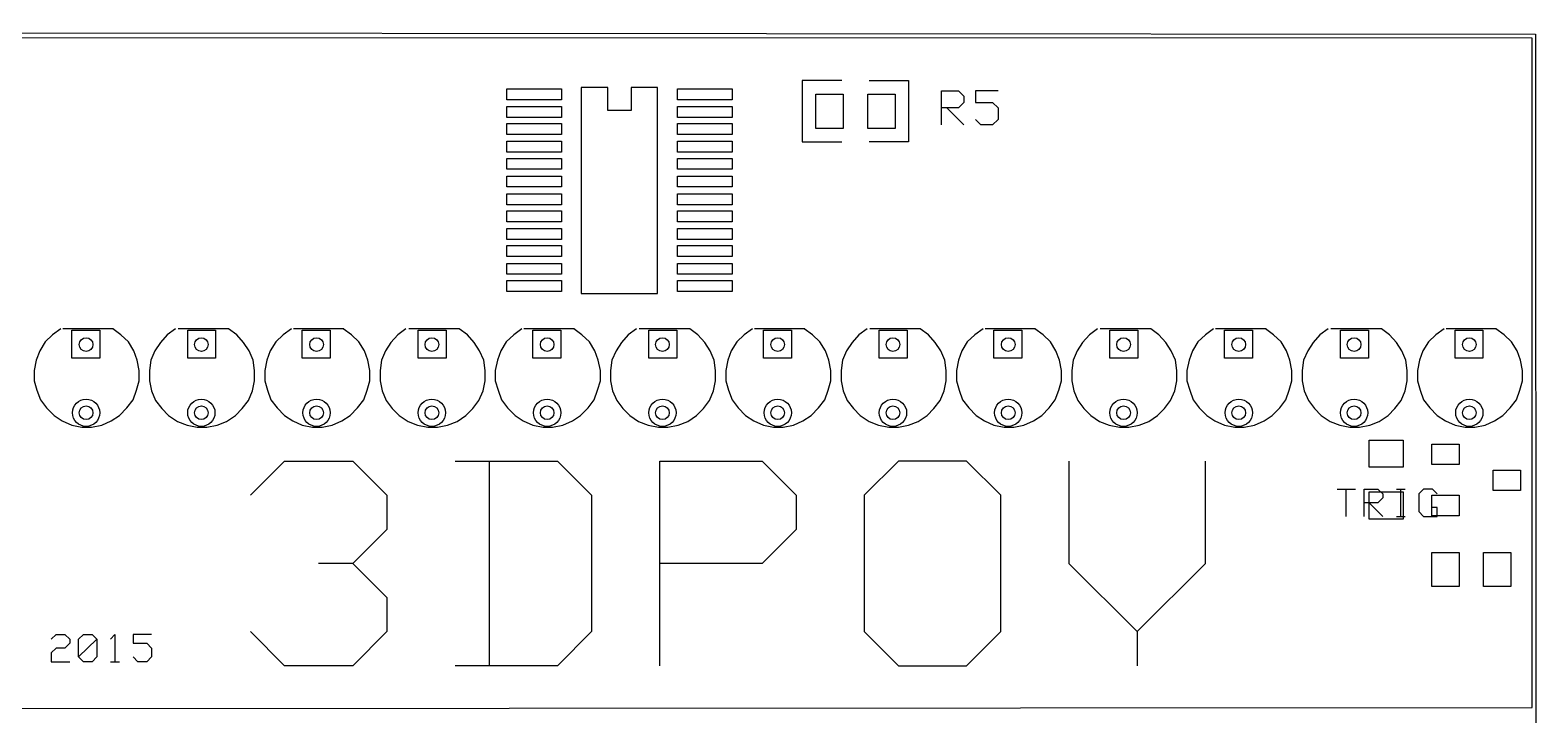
# Model space of a CAD drawing. Extents: x 0 to 7, y 0 to 3.
# Drawn here: x 4.791 to 7, y 1.996 to 3 of the extents above; entities that cross this region are included whole.
import ezdxf

# ---------------------------------------------------------------- set-up
doc = ezdxf.new("R2010")
doc.units = 0
doc.layers.get('0').update_dxf_attribs({"linetype": 'CONTINUOUS'})

msp = doc.modelspace()

# ---------------------------------------------------------------- linework, layer by layer
at = {"color": 7}
for p, q in [((0, 3), (6.998, 2.994)), ((6.993, 2.988), (0.002, 2.99)), ((6.993, 2.007), (6.993, 2.988)), ((6.998, 2.994), (7, 0)), ((5.638, 2.916), (5.599, 2.916)), ((5.599, 2.916), (5.599, 2.614)), ((5.638, 2.882), (5.638, 2.916)), ((5.711, 2.916), (5.672, 2.916)), ((5.672, 2.916), (5.672, 2.882)), ((5.711, 2.614), (5.711, 2.916)), ((5.981, 2.926), (5.923, 2.926)), ((5.923, 2.926), (5.923, 2.836)), ((6.021, 2.926), (6.079, 2.926)), ((6.079, 2.926), (6.079, 2.836)), ((5.49, 2.914), (5.57, 2.914)), ((5.49, 2.898), (5.49, 2.914)), ((5.57, 2.898), (5.49, 2.898)), ((5.57, 2.914), (5.57, 2.898)), ((5.74, 2.914), (5.82, 2.914)), ((5.74, 2.898), (5.74, 2.914)), ((5.82, 2.898), (5.74, 2.898)), ((5.82, 2.914), (5.82, 2.898)), ((5.943, 2.906), (5.983, 2.906)), ((5.943, 2.856), (5.943, 2.906)), ((5.983, 2.906), (5.983, 2.856)), ((6.019, 2.906), (6.059, 2.906)), ((6.019, 2.856), (6.019, 2.906)), ((6.059, 2.906), (6.059, 2.856)), ((6.127, 2.861), (6.127, 2.911)), ((6.127, 2.911), (6.152, 2.911)), ((6.152, 2.911), (6.16, 2.903)), ((6.16, 2.894), (6.152, 2.886)), ((6.16, 2.903), (6.16, 2.894)), ((6.21, 2.911), (6.177, 2.911)), ((6.177, 2.911), (6.177, 2.894)), ((6.177, 2.894), (6.202, 2.894)), ((6.202, 2.894), (6.21, 2.886)), ((5.49, 2.888), (5.57, 2.888)), ((5.49, 2.872), (5.49, 2.888)), ((5.57, 2.872), (5.49, 2.872)), ((5.57, 2.888), (5.57, 2.872)), ((5.672, 2.882), (5.638, 2.882)), ((5.74, 2.888), (5.82, 2.888)), ((5.74, 2.872), (5.74, 2.888)), ((5.82, 2.872), (5.74, 2.872)), ((5.82, 2.888), (5.82, 2.872)), ((6.152, 2.886), (6.127, 2.886)), ((6.135, 2.886), (6.16, 2.861)), ((6.21, 2.886), (6.21, 2.869)), ((5.49, 2.863), (5.57, 2.863)), ((5.49, 2.847), (5.49, 2.863)), ((5.57, 2.863), (5.57, 2.847)), ((5.74, 2.863), (5.82, 2.863)), ((5.74, 2.847), (5.74, 2.863)), ((5.82, 2.863), (5.82, 2.847)), ((5.983, 2.856), (5.943, 2.856)), ((6.059, 2.856), (6.019, 2.856)), ((6.185, 2.861), (6.177, 2.869)), ((6.202, 2.861), (6.185, 2.861)), ((6.21, 2.869), (6.202, 2.861)), ((5.57, 2.847), (5.49, 2.847)), ((5.49, 2.837), (5.57, 2.837)), ((5.49, 2.821), (5.49, 2.837)), ((5.57, 2.837), (5.57, 2.821)), ((5.82, 2.847), (5.74, 2.847)), ((5.74, 2.837), (5.82, 2.837)), ((5.74, 2.821), (5.74, 2.837)), ((5.82, 2.837), (5.82, 2.821)), ((5.923, 2.836), (5.981, 2.836)), ((6.079, 2.836), (6.021, 2.836)), ((5.57, 2.821), (5.49, 2.821)), ((5.49, 2.812), (5.57, 2.812)), ((5.49, 2.796), (5.49, 2.812)), ((5.57, 2.812), (5.57, 2.796)), ((5.82, 2.821), (5.74, 2.821)), ((5.74, 2.812), (5.82, 2.812)), ((5.74, 2.796), (5.74, 2.812)), ((5.82, 2.812), (5.82, 2.796)), ((5.57, 2.796), (5.49, 2.796)), ((5.49, 2.786), (5.57, 2.786)), ((5.49, 2.77), (5.49, 2.786)), ((5.57, 2.786), (5.57, 2.77)), ((5.82, 2.796), (5.74, 2.796)), ((5.74, 2.786), (5.82, 2.786)), ((5.74, 2.77), (5.74, 2.786)), ((5.82, 2.786), (5.82, 2.77)), ((5.57, 2.77), (5.49, 2.77)), ((5.82, 2.77), (5.74, 2.77)), ((5.49, 2.76), (5.57, 2.76)), ((5.49, 2.744), (5.49, 2.76)), ((5.57, 2.744), (5.49, 2.744)), ((5.57, 2.76), (5.57, 2.744)), ((5.74, 2.76), (5.82, 2.76)), ((5.74, 2.744), (5.74, 2.76)), ((5.82, 2.744), (5.74, 2.744)), ((5.82, 2.76), (5.82, 2.744)), ((5.49, 2.735), (5.57, 2.735)), ((5.49, 2.719), (5.49, 2.735)), ((5.57, 2.719), (5.49, 2.719)), ((5.57, 2.735), (5.57, 2.719)), ((5.74, 2.735), (5.82, 2.735)), ((5.74, 2.719), (5.74, 2.735)), ((5.82, 2.719), (5.74, 2.719)), ((5.82, 2.735), (5.82, 2.719)), ((5.49, 2.709), (5.57, 2.709)), ((5.49, 2.693), (5.49, 2.709)), ((5.57, 2.709), (5.57, 2.693)), ((5.74, 2.709), (5.82, 2.709)), ((5.74, 2.693), (5.74, 2.709)), ((5.82, 2.709), (5.82, 2.693)), ((5.57, 2.693), (5.49, 2.693)), ((5.49, 2.684), (5.57, 2.684)), ((5.49, 2.668), (5.49, 2.684)), ((5.57, 2.684), (5.57, 2.668)), ((5.82, 2.693), (5.74, 2.693)), ((5.74, 2.684), (5.82, 2.684)), ((5.74, 2.668), (5.74, 2.684)), ((5.82, 2.684), (5.82, 2.668)), ((5.57, 2.668), (5.49, 2.668)), ((5.49, 2.658), (5.57, 2.658)), ((5.49, 2.642), (5.49, 2.658)), ((5.57, 2.658), (5.57, 2.642)), ((5.82, 2.668), (5.74, 2.668)), ((5.74, 2.658), (5.82, 2.658)), ((5.74, 2.642), (5.74, 2.658)), ((5.82, 2.658), (5.82, 2.642)), ((5.57, 2.642), (5.49, 2.642)), ((5.49, 2.633), (5.57, 2.633)), ((5.49, 2.617), (5.49, 2.633)), ((5.57, 2.633), (5.57, 2.617)), ((5.82, 2.642), (5.74, 2.642)), ((5.74, 2.633), (5.82, 2.633)), ((5.74, 2.617), (5.74, 2.633)), ((5.82, 2.633), (5.82, 2.617)), ((5.57, 2.617), (5.49, 2.617)), ((5.599, 2.614), (5.711, 2.614)), ((5.82, 2.617), (5.74, 2.617)), ((4.813, 2.543), (4.805, 2.53)), ((4.824, 2.553), (4.813, 2.543)), ((4.836, 2.562), (4.824, 2.553)), ((4.913, 2.562), (4.839, 2.562)), ((4.852, 2.56), (4.893, 2.56)), ((4.852, 2.519), (4.852, 2.56)), ((4.893, 2.56), (4.893, 2.519)), ((4.924, 2.553), (4.912, 2.562)), ((4.935, 2.543), (4.924, 2.553)), ((4.943, 2.53), (4.935, 2.543)), ((4.982, 2.542), (4.974, 2.53)), ((4.992, 2.553), (4.982, 2.542)), ((5.004, 2.562), (4.992, 2.553)), ((5.082, 2.562), (5.008, 2.562)), ((5.022, 2.56), (5.063, 2.56)), ((5.022, 2.519), (5.022, 2.56)), ((5.063, 2.56), (5.063, 2.519)), ((5.094, 2.553), (5.082, 2.562)), ((5.104, 2.542), (5.094, 2.553)), ((5.112, 2.53), (5.104, 2.542)), ((5.151, 2.543), (5.143, 2.53)), ((5.162, 2.553), (5.151, 2.543)), ((5.174, 2.562), (5.162, 2.553)), ((5.251, 2.562), (5.177, 2.562)), ((5.19, 2.56), (5.231, 2.56)), ((5.19, 2.519), (5.19, 2.56)), ((5.231, 2.56), (5.231, 2.519)), ((5.262, 2.553), (5.25, 2.562)), ((5.273, 2.543), (5.262, 2.553)), ((5.281, 2.53), (5.273, 2.543)), ((5.32, 2.542), (5.312, 2.53)), ((5.33, 2.553), (5.32, 2.542)), ((5.342, 2.562), (5.33, 2.553)), ((5.42, 2.562), (5.346, 2.562)), ((5.36, 2.56), (5.401, 2.56)), ((5.36, 2.519), (5.36, 2.56)), ((5.401, 2.56), (5.401, 2.519)), ((5.432, 2.553), (5.42, 2.562)), ((5.442, 2.542), (5.432, 2.553)), ((5.45, 2.53), (5.442, 2.542)), ((5.489, 2.543), (5.481, 2.53)), ((5.5, 2.553), (5.489, 2.543)), ((5.512, 2.562), (5.5, 2.553)), ((5.589, 2.562), (5.515, 2.562)), ((5.528, 2.56), (5.569, 2.56)), ((5.528, 2.519), (5.528, 2.56)), ((5.569, 2.56), (5.569, 2.519)), ((5.6, 2.553), (5.588, 2.562)), ((5.611, 2.543), (5.6, 2.553)), ((5.619, 2.53), (5.611, 2.543)), ((5.658, 2.542), (5.65, 2.53)), ((5.668, 2.553), (5.658, 2.542)), ((5.68, 2.562), (5.668, 2.553)), ((5.758, 2.562), (5.684, 2.562)), ((5.698, 2.56), (5.739, 2.56)), ((5.698, 2.519), (5.698, 2.56)), ((5.739, 2.56), (5.739, 2.519)), ((5.77, 2.553), (5.758, 2.562)), ((5.78, 2.542), (5.77, 2.553)), ((5.788, 2.53), (5.78, 2.542)), ((5.827, 2.543), (5.819, 2.53)), ((5.838, 2.553), (5.827, 2.543)), ((5.85, 2.562), (5.838, 2.553)), ((5.927, 2.562), (5.853, 2.562)), ((5.866, 2.56), (5.907, 2.56)), ((5.866, 2.519), (5.866, 2.56)), ((5.907, 2.56), (5.907, 2.519)), ((5.938, 2.553), (5.926, 2.562)), ((5.949, 2.543), (5.938, 2.553)), ((5.957, 2.53), (5.949, 2.543)), ((5.996, 2.542), (5.988, 2.53)), ((6.006, 2.553), (5.996, 2.542)), ((6.018, 2.562), (6.006, 2.553)), ((6.096, 2.562), (6.022, 2.562)), ((6.036, 2.56), (6.077, 2.56)), ((6.036, 2.519), (6.036, 2.56)), ((6.077, 2.56), (6.077, 2.519)), ((6.108, 2.553), (6.096, 2.562)), ((6.118, 2.542), (6.108, 2.553)), ((6.126, 2.53), (6.118, 2.542)), ((6.165, 2.543), (6.157, 2.53)), ((6.176, 2.553), (6.165, 2.543)), ((6.188, 2.562), (6.176, 2.553)), ((6.265, 2.562), (6.191, 2.562)), ((6.204, 2.56), (6.245, 2.56)), ((6.204, 2.519), (6.204, 2.56)), ((6.245, 2.56), (6.245, 2.519)), ((6.276, 2.553), (6.264, 2.562)), ((6.287, 2.543), (6.276, 2.553)), ((6.295, 2.53), (6.287, 2.543)), ((6.334, 2.542), (6.326, 2.53)), ((6.344, 2.553), (6.334, 2.542)), ((6.356, 2.562), (6.344, 2.553)), ((6.434, 2.562), (6.36, 2.562)), ((6.374, 2.56), (6.415, 2.56)), ((6.374, 2.519), (6.374, 2.56)), ((6.415, 2.56), (6.415, 2.519)), ((6.446, 2.553), (6.434, 2.562)), ((6.456, 2.542), (6.446, 2.553)), ((6.464, 2.53), (6.456, 2.542)), ((6.503, 2.543), (6.495, 2.53)), ((6.514, 2.553), (6.503, 2.543)), ((6.526, 2.562), (6.514, 2.553)), ((6.603, 2.562), (6.529, 2.562)), ((6.542, 2.56), (6.583, 2.56)), ((6.542, 2.519), (6.542, 2.56)), ((6.583, 2.56), (6.583, 2.519)), ((6.614, 2.553), (6.602, 2.562)), ((6.625, 2.543), (6.614, 2.553)), ((6.633, 2.53), (6.625, 2.543)), ((6.672, 2.542), (6.664, 2.53)), ((6.682, 2.553), (6.672, 2.542)), ((6.694, 2.562), (6.682, 2.553)), ((6.772, 2.562), (6.698, 2.562)), ((6.712, 2.56), (6.753, 2.56)), ((6.712, 2.519), (6.712, 2.56)), ((6.753, 2.56), (6.753, 2.519)), ((6.784, 2.553), (6.772, 2.562)), ((6.794, 2.542), (6.784, 2.553)), ((6.802, 2.53), (6.794, 2.542)), ((6.841, 2.543), (6.833, 2.53)), ((6.852, 2.553), (6.841, 2.543)), ((6.864, 2.562), (6.852, 2.553)), ((6.941, 2.562), (6.867, 2.562)), ((6.88, 2.56), (6.921, 2.56)), ((6.88, 2.519), (6.88, 2.56)), ((6.921, 2.56), (6.921, 2.519)), ((6.952, 2.553), (6.94, 2.562)), ((6.963, 2.543), (6.952, 2.553)), ((6.971, 2.53), (6.963, 2.543)), ((4.805, 2.53), (4.8, 2.516)), ((4.893, 2.519), (4.852, 2.519)), ((4.948, 2.516), (4.943, 2.53)), ((4.974, 2.53), (4.968, 2.516)), ((5.063, 2.519), (5.022, 2.519)), ((5.118, 2.516), (5.112, 2.53)), ((5.143, 2.53), (5.138, 2.516)), ((5.231, 2.519), (5.19, 2.519)), ((5.286, 2.516), (5.281, 2.53)), ((5.312, 2.53), (5.306, 2.516)), ((5.401, 2.519), (5.36, 2.519)), ((5.456, 2.516), (5.45, 2.53)), ((5.481, 2.53), (5.476, 2.516)), ((5.569, 2.519), (5.528, 2.519)), ((5.624, 2.516), (5.619, 2.53)), ((5.65, 2.53), (5.644, 2.516)), ((5.739, 2.519), (5.698, 2.519)), ((5.794, 2.516), (5.788, 2.53)), ((5.819, 2.53), (5.814, 2.516)), ((5.907, 2.519), (5.866, 2.519)), ((5.962, 2.516), (5.957, 2.53)), ((5.988, 2.53), (5.982, 2.516)), ((6.077, 2.519), (6.036, 2.519)), ((6.132, 2.516), (6.126, 2.53)), ((6.157, 2.53), (6.152, 2.516)), ((6.245, 2.519), (6.204, 2.519)), ((6.3, 2.516), (6.295, 2.53)), ((6.326, 2.53), (6.32, 2.516)), ((6.415, 2.519), (6.374, 2.519)), ((6.47, 2.516), (6.464, 2.53)), ((6.495, 2.53), (6.49, 2.516)), ((6.583, 2.519), (6.542, 2.519)), ((6.638, 2.516), (6.633, 2.53)), ((6.664, 2.53), (6.658, 2.516)), ((6.753, 2.519), (6.712, 2.519)), ((6.808, 2.516), (6.802, 2.53)), ((6.833, 2.53), (6.828, 2.516)), ((6.921, 2.519), (6.88, 2.519)), ((6.976, 2.516), (6.971, 2.53)), ((4.8, 2.516), (4.797, 2.501)), ((4.797, 2.501), (4.797, 2.486)), ((4.951, 2.501), (4.948, 2.516)), ((4.951, 2.486), (4.951, 2.501)), ((4.968, 2.516), (4.966, 2.501)), ((4.966, 2.501), (4.966, 2.486)), ((5.12, 2.501), (5.118, 2.516)), ((5.12, 2.486), (5.12, 2.501)), ((5.138, 2.516), (5.135, 2.501)), ((5.135, 2.501), (5.135, 2.486)), ((5.289, 2.501), (5.286, 2.516)), ((5.289, 2.486), (5.289, 2.501)), ((5.306, 2.516), (5.304, 2.501)), ((5.304, 2.501), (5.304, 2.486)), ((5.458, 2.501), (5.456, 2.516)), ((5.458, 2.486), (5.458, 2.501)), ((5.476, 2.516), (5.473, 2.501)), ((5.473, 2.501), (5.473, 2.486)), ((5.627, 2.501), (5.624, 2.516)), ((5.627, 2.486), (5.627, 2.501)), ((5.644, 2.516), (5.642, 2.501)), ((5.642, 2.501), (5.642, 2.486)), ((5.796, 2.501), (5.794, 2.516)), ((5.796, 2.486), (5.796, 2.501)), ((5.814, 2.516), (5.811, 2.501)), ((5.811, 2.501), (5.811, 2.486)), ((5.965, 2.501), (5.962, 2.516)), ((5.965, 2.486), (5.965, 2.501)), ((5.982, 2.516), (5.98, 2.501)), ((5.98, 2.501), (5.98, 2.486)), ((6.134, 2.501), (6.132, 2.516)), ((6.134, 2.486), (6.134, 2.501)), ((6.152, 2.516), (6.149, 2.501)), ((6.149, 2.501), (6.149, 2.486)), ((6.303, 2.501), (6.3, 2.516)), ((6.303, 2.486), (6.303, 2.501)), ((6.32, 2.516), (6.318, 2.501)), ((6.318, 2.501), (6.318, 2.486)), ((6.472, 2.501), (6.47, 2.516)), ((6.472, 2.486), (6.472, 2.501)), ((6.49, 2.516), (6.487, 2.501)), ((6.487, 2.501), (6.487, 2.486)), ((6.641, 2.501), (6.638, 2.516)), ((6.641, 2.486), (6.641, 2.501)), ((6.658, 2.516), (6.656, 2.501)), ((6.656, 2.501), (6.656, 2.486)), ((6.81, 2.501), (6.808, 2.516)), ((6.81, 2.486), (6.81, 2.501)), ((6.828, 2.516), (6.825, 2.501)), ((6.825, 2.501), (6.825, 2.486)), ((6.979, 2.501), (6.976, 2.516)), ((6.979, 2.486), (6.979, 2.501)), ((4.797, 2.486), (4.801, 2.472)), ((4.947, 2.472), (4.951, 2.486)), ((4.966, 2.486), (4.969, 2.471)), ((5.117, 2.471), (5.12, 2.486)), ((5.135, 2.486), (5.139, 2.472)), ((5.285, 2.472), (5.289, 2.486)), ((5.304, 2.486), (5.307, 2.471)), ((5.455, 2.471), (5.458, 2.486)), ((5.473, 2.486), (5.477, 2.472)), ((5.623, 2.472), (5.627, 2.486)), ((5.642, 2.486), (5.645, 2.471)), ((5.793, 2.471), (5.796, 2.486)), ((5.811, 2.486), (5.815, 2.472)), ((5.961, 2.472), (5.965, 2.486)), ((5.98, 2.486), (5.983, 2.471)), ((6.131, 2.471), (6.134, 2.486)), ((6.149, 2.486), (6.153, 2.472)), ((6.299, 2.472), (6.303, 2.486)), ((6.318, 2.486), (6.321, 2.471)), ((6.469, 2.471), (6.472, 2.486)), ((6.487, 2.486), (6.491, 2.472)), ((6.637, 2.472), (6.641, 2.486)), ((6.656, 2.486), (6.659, 2.471)), ((6.807, 2.471), (6.81, 2.486)), ((6.825, 2.486), (6.829, 2.472)), ((6.975, 2.472), (6.979, 2.486)), ((4.801, 2.472), (4.806, 2.458)), ((4.806, 2.458), (4.815, 2.446)), ((4.933, 2.446), (4.942, 2.458)), ((4.942, 2.458), (4.947, 2.472)), ((4.969, 2.471), (4.975, 2.457)), ((4.975, 2.457), (4.984, 2.445)), ((5.102, 2.445), (5.111, 2.457)), ((5.111, 2.457), (5.117, 2.471)), ((5.139, 2.472), (5.144, 2.458)), ((5.144, 2.458), (5.153, 2.446)), ((5.271, 2.446), (5.28, 2.458)), ((5.28, 2.458), (5.285, 2.472)), ((5.307, 2.471), (5.313, 2.457)), ((5.313, 2.457), (5.322, 2.445)), ((5.44, 2.445), (5.449, 2.457)), ((5.449, 2.457), (5.455, 2.471)), ((5.477, 2.472), (5.482, 2.458)), ((5.482, 2.458), (5.491, 2.446)), ((5.609, 2.446), (5.618, 2.458)), ((5.618, 2.458), (5.623, 2.472)), ((5.645, 2.471), (5.651, 2.457)), ((5.651, 2.457), (5.66, 2.445)), ((5.778, 2.445), (5.787, 2.457)), ((5.787, 2.457), (5.793, 2.471)), ((5.815, 2.472), (5.82, 2.458)), ((5.82, 2.458), (5.829, 2.446)), ((5.947, 2.446), (5.956, 2.458)), ((5.956, 2.458), (5.961, 2.472)), ((5.983, 2.471), (5.989, 2.457)), ((5.989, 2.457), (5.998, 2.445)), ((6.116, 2.445), (6.125, 2.457)), ((6.125, 2.457), (6.131, 2.471)), ((6.153, 2.472), (6.158, 2.458)), ((6.158, 2.458), (6.167, 2.446)), ((6.285, 2.446), (6.294, 2.458)), ((6.294, 2.458), (6.299, 2.472)), ((6.321, 2.471), (6.327, 2.457)), ((6.327, 2.457), (6.336, 2.445)), ((6.454, 2.445), (6.463, 2.457)), ((6.463, 2.457), (6.469, 2.471)), ((6.491, 2.472), (6.496, 2.458)), ((6.496, 2.458), (6.505, 2.446)), ((6.623, 2.446), (6.632, 2.458)), ((6.632, 2.458), (6.637, 2.472)), ((6.659, 2.471), (6.665, 2.457)), ((6.665, 2.457), (6.674, 2.445)), ((6.792, 2.445), (6.801, 2.457)), ((6.801, 2.457), (6.807, 2.471)), ((6.829, 2.472), (6.834, 2.458)), ((6.834, 2.458), (6.843, 2.446)), ((6.961, 2.446), (6.97, 2.458)), ((6.97, 2.458), (6.975, 2.472)), ((4.815, 2.446), (4.826, 2.435)), ((4.826, 2.435), (4.838, 2.427)), ((4.91, 2.427), (4.922, 2.435)), ((4.922, 2.435), (4.933, 2.446)), ((4.984, 2.445), (4.994, 2.435)), ((4.994, 2.435), (5.007, 2.426)), ((5.079, 2.426), (5.092, 2.435)), ((5.092, 2.435), (5.102, 2.445)), ((5.153, 2.446), (5.164, 2.435)), ((5.164, 2.435), (5.176, 2.427)), ((5.248, 2.427), (5.26, 2.435)), ((5.26, 2.435), (5.271, 2.446)), ((5.322, 2.445), (5.332, 2.435)), ((5.332, 2.435), (5.345, 2.426)), ((5.417, 2.426), (5.43, 2.435)), ((5.43, 2.435), (5.44, 2.445)), ((5.491, 2.446), (5.502, 2.435)), ((5.502, 2.435), (5.514, 2.427)), ((5.586, 2.427), (5.598, 2.435)), ((5.598, 2.435), (5.609, 2.446)), ((5.66, 2.445), (5.67, 2.435)), ((5.67, 2.435), (5.683, 2.426)), ((5.755, 2.426), (5.768, 2.435)), ((5.768, 2.435), (5.778, 2.445)), ((5.829, 2.446), (5.84, 2.435)), ((5.84, 2.435), (5.852, 2.427)), ((5.924, 2.427), (5.936, 2.435)), ((5.936, 2.435), (5.947, 2.446)), ((5.998, 2.445), (6.008, 2.435)), ((6.008, 2.435), (6.021, 2.426)), ((6.093, 2.426), (6.106, 2.435)), ((6.106, 2.435), (6.116, 2.445)), ((6.167, 2.446), (6.178, 2.435)), ((6.178, 2.435), (6.19, 2.427)), ((6.262, 2.427), (6.274, 2.435)), ((6.274, 2.435), (6.285, 2.446)), ((6.336, 2.445), (6.346, 2.435)), ((6.346, 2.435), (6.359, 2.426)), ((6.431, 2.426), (6.444, 2.435)), ((6.444, 2.435), (6.454, 2.445)), ((6.505, 2.446), (6.516, 2.435)), ((6.516, 2.435), (6.528, 2.427)), ((6.6, 2.427), (6.612, 2.435)), ((6.612, 2.435), (6.623, 2.446)), ((6.674, 2.445), (6.684, 2.435)), ((6.684, 2.435), (6.697, 2.426)), ((6.769, 2.426), (6.782, 2.435)), ((6.782, 2.435), (6.792, 2.445)), ((6.843, 2.446), (6.854, 2.435)), ((6.854, 2.435), (6.866, 2.427)), ((6.938, 2.427), (6.95, 2.435)), ((6.95, 2.435), (6.961, 2.446)), ((4.838, 2.427), (4.852, 2.421)), ((4.852, 2.421), (4.867, 2.418)), ((4.867, 2.418), (4.881, 2.418)), ((4.881, 2.418), (4.896, 2.421)), ((4.896, 2.421), (4.91, 2.427)), ((5.007, 2.426), (5.021, 2.421)), ((5.021, 2.421), (5.036, 2.418)), ((5.036, 2.418), (5.05, 2.418)), ((5.05, 2.418), (5.065, 2.421)), ((5.065, 2.421), (5.079, 2.426)), ((5.176, 2.427), (5.19, 2.421)), ((5.19, 2.421), (5.205, 2.418)), ((5.205, 2.418), (5.219, 2.418)), ((5.219, 2.418), (5.234, 2.421)), ((5.234, 2.421), (5.248, 2.427)), ((5.345, 2.426), (5.359, 2.421)), ((5.359, 2.421), (5.374, 2.418)), ((5.374, 2.418), (5.388, 2.418)), ((5.388, 2.418), (5.403, 2.421)), ((5.403, 2.421), (5.417, 2.426)), ((5.514, 2.427), (5.528, 2.421)), ((5.528, 2.421), (5.543, 2.418)), ((5.543, 2.418), (5.557, 2.418)), ((5.557, 2.418), (5.572, 2.421)), ((5.572, 2.421), (5.586, 2.427)), ((5.683, 2.426), (5.697, 2.421)), ((5.697, 2.421), (5.712, 2.418)), ((5.712, 2.418), (5.726, 2.418)), ((5.726, 2.418), (5.741, 2.421)), ((5.741, 2.421), (5.755, 2.426)), ((5.852, 2.427), (5.866, 2.421)), ((5.866, 2.421), (5.881, 2.418)), ((5.881, 2.418), (5.895, 2.418)), ((5.895, 2.418), (5.91, 2.421)), ((5.91, 2.421), (5.924, 2.427)), ((6.021, 2.426), (6.035, 2.421)), ((6.035, 2.421), (6.05, 2.418)), ((6.05, 2.418), (6.064, 2.418)), ((6.064, 2.418), (6.079, 2.421)), ((6.079, 2.421), (6.093, 2.426)), ((6.19, 2.427), (6.204, 2.421)), ((6.204, 2.421), (6.219, 2.418)), ((6.219, 2.418), (6.233, 2.418)), ((6.233, 2.418), (6.248, 2.421)), ((6.248, 2.421), (6.262, 2.427)), ((6.359, 2.426), (6.373, 2.421)), ((6.373, 2.421), (6.388, 2.418)), ((6.388, 2.418), (6.402, 2.418)), ((6.402, 2.418), (6.417, 2.421)), ((6.417, 2.421), (6.431, 2.426)), ((6.528, 2.427), (6.542, 2.421)), ((6.542, 2.421), (6.557, 2.418)), ((6.557, 2.418), (6.571, 2.418)), ((6.571, 2.418), (6.586, 2.421)), ((6.586, 2.421), (6.6, 2.427)), ((6.697, 2.426), (6.711, 2.421)), ((6.711, 2.421), (6.726, 2.418)), ((6.726, 2.418), (6.74, 2.418)), ((6.74, 2.418), (6.755, 2.421)), ((6.755, 2.421), (6.769, 2.426)), ((6.866, 2.427), (6.88, 2.421)), ((6.88, 2.421), (6.895, 2.418)), ((6.895, 2.418), (6.909, 2.418)), ((6.909, 2.418), (6.924, 2.421)), ((6.924, 2.421), (6.938, 2.427)), ((6.754, 2.399), (6.804, 2.399)), ((6.754, 2.359), (6.754, 2.399)), ((6.804, 2.399), (6.804, 2.359)), ((6.846, 2.393), (6.886, 2.393)), ((6.846, 2.363), (6.846, 2.393)), ((6.886, 2.393), (6.886, 2.363)), ((5.114, 2.318), (5.164, 2.368)), ((5.164, 2.368), (5.264, 2.368)), ((5.264, 2.368), (5.314, 2.318)), ((5.414, 2.368), (5.564, 2.368)), ((5.464, 2.368), (5.464, 2.068)), ((5.564, 2.368), (5.614, 2.318)), ((5.714, 2.068), (5.714, 2.368)), ((5.714, 2.368), (5.864, 2.368)), ((5.864, 2.368), (5.914, 2.318)), ((6.064, 2.368), (6.014, 2.318)), ((6.164, 2.368), (6.064, 2.368)), ((6.214, 2.318), (6.164, 2.368)), ((6.314, 2.368), (6.314, 2.218)), ((6.514, 2.218), (6.514, 2.368)), ((6.804, 2.359), (6.754, 2.359)), ((6.886, 2.363), (6.846, 2.363)), ((6.936, 2.355), (6.976, 2.355)), ((6.936, 2.325), (6.936, 2.355)), ((6.976, 2.355), (6.976, 2.325)), ((6.707, 2.327), (6.734, 2.327)), ((6.72, 2.327), (6.72, 2.287)), ((6.747, 2.287), (6.747, 2.327)), ((6.747, 2.327), (6.767, 2.327)), ((6.754, 2.323), (6.804, 2.323)), ((6.754, 2.283), (6.754, 2.323)), ((6.767, 2.327), (6.774, 2.32)), ((6.774, 2.32), (6.774, 2.314)), ((6.794, 2.327), (6.807, 2.327)), ((6.8, 2.327), (6.8, 2.287)), ((6.804, 2.323), (6.804, 2.283)), ((6.834, 2.327), (6.827, 2.32)), ((6.827, 2.32), (6.827, 2.294)), ((6.847, 2.327), (6.834, 2.327)), ((6.854, 2.32), (6.847, 2.327)), ((6.976, 2.325), (6.936, 2.325)), ((5.314, 2.318), (5.314, 2.268)), ((5.614, 2.318), (5.614, 2.118)), ((5.914, 2.318), (5.914, 2.268)), ((6.014, 2.318), (6.014, 2.118)), ((6.214, 2.118), (6.214, 2.318)), ((6.767, 2.307), (6.747, 2.307)), ((6.754, 2.307), (6.774, 2.287)), ((6.774, 2.314), (6.767, 2.307)), ((6.846, 2.318), (6.886, 2.318)), ((6.846, 2.288), (6.846, 2.318)), ((6.854, 2.3), (6.847, 2.3)), ((6.854, 2.287), (6.854, 2.3)), ((6.886, 2.318), (6.886, 2.288)), ((6.804, 2.283), (6.754, 2.283)), ((6.794, 2.287), (6.807, 2.287)), ((6.827, 2.294), (6.834, 2.287)), ((6.834, 2.287), (6.854, 2.287)), ((6.886, 2.288), (6.846, 2.288)), ((5.314, 2.268), (5.264, 2.218)), ((5.914, 2.268), (5.864, 2.218)), ((6.846, 2.234), (6.886, 2.234)), ((6.846, 2.184), (6.846, 2.234)), ((6.886, 2.234), (6.886, 2.184)), ((6.922, 2.234), (6.962, 2.234)), ((6.922, 2.184), (6.922, 2.234)), ((6.962, 2.234), (6.962, 2.184)), ((5.264, 2.218), (5.214, 2.218)), ((5.264, 2.218), (5.314, 2.168)), ((5.864, 2.218), (5.714, 2.218)), ((6.314, 2.218), (6.414, 2.118)), ((6.414, 2.118), (6.514, 2.218)), ((5.314, 2.168), (5.314, 2.118)), ((6.886, 2.184), (6.846, 2.184)), ((6.962, 2.184), (6.922, 2.184)), ((4.822, 2.107), (4.829, 2.114)), ((4.829, 2.114), (4.842, 2.114)), ((4.842, 2.114), (4.849, 2.107)), ((4.849, 2.101), (4.842, 2.094)), ((4.849, 2.107), (4.849, 2.101)), ((4.862, 2.107), (4.869, 2.114)), ((4.862, 2.081), (4.862, 2.107)), ((4.862, 2.081), (4.889, 2.107)), ((4.869, 2.114), (4.882, 2.114)), ((4.882, 2.114), (4.889, 2.107)), ((4.889, 2.107), (4.889, 2.081)), ((4.909, 2.107), (4.915, 2.114)), ((4.915, 2.114), (4.915, 2.074)), ((4.969, 2.114), (4.942, 2.114)), ((4.942, 2.114), (4.942, 2.101)), ((4.942, 2.101), (4.962, 2.101)), ((4.962, 2.101), (4.969, 2.094)), ((5.164, 2.068), (5.114, 2.118)), ((5.314, 2.118), (5.264, 2.068)), ((5.614, 2.118), (5.564, 2.068)), ((6.014, 2.118), (6.064, 2.068)), ((6.164, 2.068), (6.214, 2.118)), ((6.414, 2.118), (6.414, 2.068)), ((4.829, 2.094), (4.822, 2.087)), ((4.822, 2.087), (4.822, 2.074)), ((4.842, 2.094), (4.829, 2.094)), ((4.869, 2.074), (4.862, 2.081)), ((4.889, 2.081), (4.882, 2.074)), ((4.949, 2.074), (4.942, 2.081)), ((4.969, 2.081), (4.962, 2.074)), ((4.969, 2.094), (4.969, 2.081)), ((4.822, 2.074), (4.849, 2.074)), ((4.882, 2.074), (4.869, 2.074)), ((4.909, 2.074), (4.922, 2.074)), ((4.962, 2.074), (4.949, 2.074)), ((5.264, 2.068), (5.164, 2.068)), ((5.564, 2.068), (5.414, 2.068)), ((6.064, 2.068), (6.164, 2.068)), ((0.003, 2.002), (6.993, 2.007))]:
    msp.add_line(p, q, dxfattribs=at)
for centre, radius in [((4.873, 2.539), 0.01), ((5.042, 2.539), 0.01), ((5.211, 2.539), 0.01), ((5.38, 2.539), 0.01), ((5.549, 2.539), 0.01), ((5.718, 2.539), 0.01), ((5.887, 2.539), 0.01), ((6.056, 2.539), 0.01), ((6.225, 2.539), 0.01), ((6.394, 2.539), 0.01), ((6.563, 2.539), 0.01), ((6.732, 2.539), 0.01), ((6.901, 2.539), 0.01), ((4.873, 2.439), 0.02), ((5.042, 2.439), 0.02), ((5.211, 2.439), 0.02), ((5.38, 2.439), 0.02), ((5.549, 2.439), 0.02), ((5.718, 2.439), 0.02), ((5.887, 2.439), 0.02), ((6.056, 2.439), 0.02), ((6.225, 2.439), 0.02), ((6.394, 2.439), 0.02), ((6.563, 2.439), 0.02), ((6.732, 2.439), 0.02), ((6.901, 2.439), 0.02), ((4.873, 2.439), 0.01), ((5.042, 2.439), 0.01), ((5.211, 2.439), 0.01), ((5.38, 2.439), 0.01), ((5.549, 2.439), 0.01), ((5.718, 2.439), 0.01), ((5.887, 2.439), 0.01), ((6.056, 2.439), 0.01), ((6.225, 2.439), 0.01), ((6.394, 2.439), 0.01), ((6.563, 2.439), 0.01), ((6.732, 2.439), 0.01), ((6.901, 2.439), 0.01)]:
    msp.add_circle(centre, radius, dxfattribs=at)

doc.saveas('drawing.dxf')
